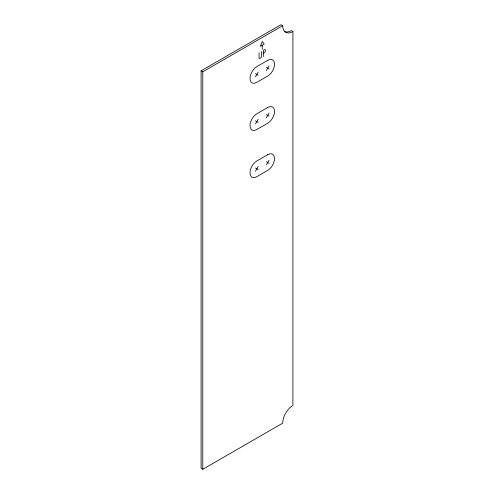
<?xml version="1.0" encoding="UTF-8"?>
<svg xmlns="http://www.w3.org/2000/svg" width="494" height="494" viewBox="0 0 494 494"><rect width="100%" height="100%" fill="white"/><g stroke="black" fill="none" stroke-linecap="round" stroke-linejoin="round"><path stroke-width="0.74" d="M255.46 76.829L258.183 72.112M266.359 70.543L269.082 65.826M255.46 124.013L258.183 119.295M266.359 117.72L269.082 113.003M255.46 171.19L258.183 166.472M266.359 164.897L269.082 160.179M201.089 70.833L281 24.7L282.698 25.682A14.443 8.342 -60 0 0 292.911 31.579L292.911 405.469A14.443 8.342 -60 0 0 282.698 423.167L202.787 469.3L201.089 468.318L201.089 70.833L202.787 71.821L282.698 25.682M262.135 45.343L260.344 46.38L262.271 41.41L264.197 44.151L262.271 45.269L262.271 49.27M263.456 53.191L264.154 52.79A1.859 1.074 -60 0 0 265.469 50.512A1.859 1.074 -60 0 0 264.154 49.758L263.957 49.869A0.902 0.519 -60 0 0 263.321 50.975L263.321 56.532M292.911 31.579L291.213 30.597A14.443 8.342 -60 0 1 284.569 31.597M266.359 67.394L269.082 68.969M255.46 73.686L258.183 75.261M266.359 114.577L269.082 116.146M255.46 120.863L258.183 122.438M266.359 161.754L269.082 163.329M255.46 168.046L258.183 169.615M261.425 51.333L261.425 56.328A1.667 0.963 -60 0 1 260.252 58.372A1.667 0.963 -60 0 1 259.072 57.693L259.072 52.691M202.787 71.821L202.787 469.3M267.717 60.317L256.824 66.61A9.633 5.558 -60 0 0 250.013 78.404A9.633 5.558 -60 0 0 256.824 82.337L267.717 76.045A9.633 5.558 -60 0 0 274.528 64.251A9.633 5.558 -60 0 0 267.717 60.317M267.717 107.501L256.824 113.787A9.633 5.558 -60 0 0 250.013 125.581A9.633 5.558 -60 0 0 256.824 129.514L267.717 123.222A9.633 5.558 -60 0 0 274.528 111.428A9.633 5.558 -60 0 0 267.717 107.501M267.717 154.678L256.824 160.97A9.633 5.558 -60 0 0 250.013 172.764A9.633 5.558 -60 0 0 256.824 176.691L267.717 170.405A9.633 5.558 -60 0 0 274.528 158.611A9.633 5.558 -60 0 0 267.717 154.678"/></g></svg>
